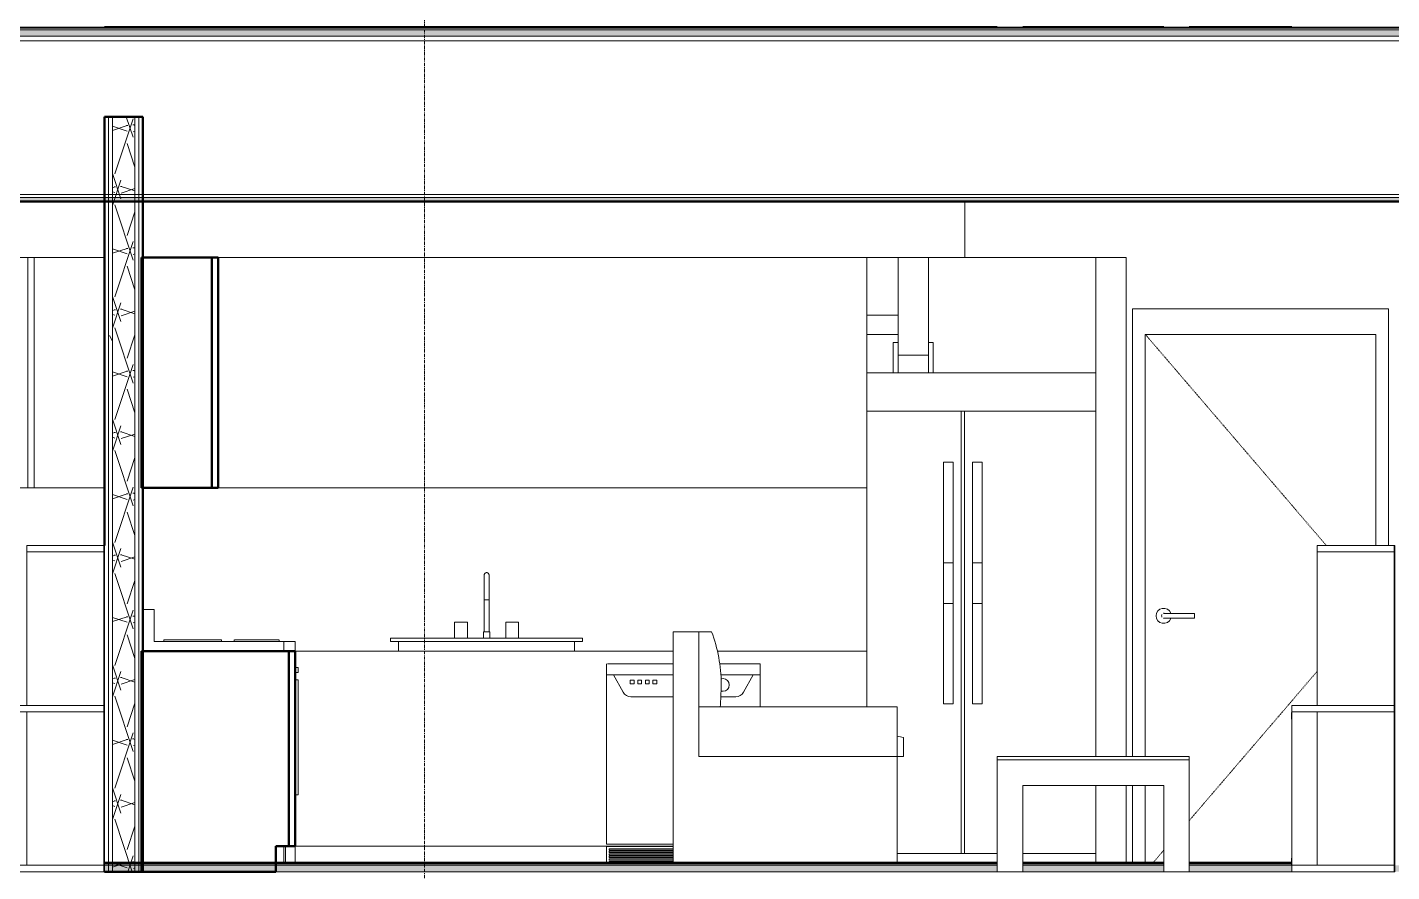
# Model space of a CAD drawing. Header units: inches. Extents: x -4169 to 1833, y -300 to 585.
# Drawn here: x 717.5 to 930.7, y 136 to 268 of the extents above; entities that cross this region are included whole.
import ezdxf

# ---------------------------------------------------------------- set-up
doc = ezdxf.new("R2010")
doc.units = ezdxf.units.IN
doc.header["$MEASUREMENT"] = 0
doc.linetypes.add('Dash 1_16_', pattern=[0.125, 0.0625, -0.0625])
doc.linetypes.add('Grid Line 1_2_', pattern=[0.875, 0.5, -0.125, 0.125, -0.125])
for name, color, linetype, lineweight in [('0-4', 7, 'Continuous', 9), ('0-7', 130, 'Continuous', 5), ('A-DOOR-3', 7, 'Continuous', 9), ('A-DOOR-4', 7, 'Dash 1_16_', 9), ('A-DOOR-FRAM-1', 7, 'Continuous', 9), ('A-DOOR-FRAM-2', 90, 'Continuous', 20), ('A-FLOR-2', 192, 'Continuous', 50), ('A-FLOR-LEVL-1', 51, 'Grid Line 1_2_', 9), ('A-FLOR-MCUT', 51, 'Continuous', 13), ('A-FLOR-PATT-1', 8, 'Continuous', 9), ('A-WALL-2', 10, 'Continuous', 13), ('A-WALL-PATT-1', 7, 'Continuous', 9), ('A-WALL-PATT-2', 253, 'Continuous', 9), ('I-FURN', 30, 'Continuous', 9), ('I-FURN-1', 7, 'Continuous', 9), ('I-WALL-1', 250, 'Continuous', 50), ('I-WALL-2', 10, 'Continuous', 13), ('P-SANR-FIXT-1', 7, 'Continuous', 9), ('Q-CASE-1', 7, 'Continuous', 9), ('Q-CASE-2', 250, 'Continuous', 50), ('Q-SPCQ-1', 7, 'Continuous', 9), ('S-GRID-1', 1, 'Grid Line 1_2_', 9)]:
    doc.layers.add(name, color=color, linetype=linetype, lineweight=lineweight)
pattern_1 = [(0, (-10964.796, 146.633), (30.72, 7.68), [1.267, -21.773, 1.267, -21.773, -122.88]), (0, (-10964.796, 146.633), (30.72, 7.68), [-46.08, 1.267, -44.813, 1.267, -21.773, -53.76]), (0, (-10964.796, 146.633), (30.72, 7.68), [-115.2, 1.267, -14.093, 1.267, -37.133]), (120, (-10953.276, 150.473), (-22.01108, 22.7643), [1.267, -21.773, 1.267, -21.773, -122.88]), (120, (-10953.276, 150.473), (-22.01108, 22.7643), [-46.08, 1.267, -44.813, 1.267, -21.773, -53.76]), (120, (-10953.276, 150.473), (-22.01108, 22.7643), [-115.2, 1.267, -14.093, 1.267, -37.133]), (240, (-10949.436, 165.833), (-8.70892, -30.4443), [1.267, -21.773, 1.267, -21.773, -122.88]), (240, (-10949.436, 165.833), (-8.70892, -30.4443), [-46.08, 1.267, -44.813, 1.267, -21.773, -53.76]), (240, (-10949.436, 165.833), (-8.70892, -30.4443), [-115.2, 1.267, -14.093, 1.267, -37.133])]
pattern_2 = [(50, (317.997, 146.633), (27.5427, -2.4099), [2.88, -31.68]), (355, (317.997, 146.633), (-5.32784, 28.8843), [2.304, -25.344]), (100.451, (320.293, 146.432), (22.2153, 26.4739), [2.448, -26.924]), (46.184, (317.997, 154.313), (40.9819, -6.3564), [4.32, -47.52]), (96.636, (321.413, 153.784), (35.8907, 37.4062), [3.671, -40.386]), (351.184, (317.997, 154.313), (35.891, 37.4062), [3.456, -38.016]), (21, (321.837, 152.393), (22.92104, -15.46073), [2.88, -31.68]), (326, (321.837, 152.393), (9.3435, 27.84574), [2.304, -25.344]), (71.451, (323.748, 151.105), (32.26477, 12.3844), [2.448, -26.924]), (37.5, (317.997, 146.633), (0.466855, 12.78271), [1.267, -23.77, 1.267, -24.461, -25.44]), (37.5, (317.997, 146.633), (0.466855, 12.78271), [-50.765, 1.267, -24.173]), (7.5, (317.997, 146.633), (10.10159, 15.14509), [1.267, -13.402, 1.267, -23.194, -9.696]), (7.5, (317.997, 146.633), (10.10159, 15.14509), [-39.13, 1.267, -8.429]), (327.5, (309.434, 146.633), (20.49916, -0.86578), [1.267, -8.333, 1.267, -28.685, -39.744]), (327.5, (309.434, 146.633), (20.49916, -0.86578), [-39.552, 1.267, -38.477]), (317.5, (305.594, 146.633), (22.39478, 3.8443), [1.267, -11.213, 1.267, -18.624, -28.224]), (317.5, (305.594, 146.633), (22.39478, 3.8443), [-32.371, 1.267, -26.957])]

# ---------------------------------------------------------------- blocks, each defined once
blk = doc.blocks.new('CTR - 2nd Phase_rvt-2-BUILDING SECTION - EAST_WEST - LOOKING SOUTH')
at = {"layer": 'A-FLOR-LEVL-1'}
blk.add_line((-12558.48, 268), (-9609.49, 268), dxfattribs=at)
blk = doc.blocks.new('Single-Flush - 36_ x 84_-V123-BUILDING SECTION - EAST_WEST - LOOKING SOUTH')
at = {"layer": 'A-DOOR-FRAM-1'}
for p, q in [((-10429.21, 223), (-10434.09, 223)), ((-10434.09, 220), (-10429.21, 220))]:
    blk.add_line(p, q, dxfattribs=at)
blk = doc.blocks.new('FOLDING_SLIDING CLOSET - 72_ x 80_-1372885-BUILDING SECTION - EAST_WEST - LOOKING SOUTH')
at = {"layer": 'A-DOOR-3'}
for p, q in [((-10429.21, 218.75), (-10429.96, 218.75)), ((-10429.96, 214), (-10429.96, 218.75)), ((-10429.21, 214), (-10429.21, 218.75)), ((-10423.71, 218.75), (-10424.46, 218.75)), ((-10424.46, 214), (-10424.46, 218.75)), ((-10423.71, 214), (-10423.71, 218.75))]:
    blk.add_line(p, q, dxfattribs=at)
at = {"layer": 'A-DOOR-FRAM-2'}
blk.add_line((-10424.46, 216.75), (-10429.21, 216.75), dxfattribs=at)
blk = doc.blocks.new('Entertainment_Center_14771 - Entertainment_Center_14771-V51-BUILDING SECTION - EAST_WEST - LOOKING SOUTH')
at = {"layer": 'I-FURN-1'}
for p, q in [((-10365.1, 63), (-10353.1, 63)), ((-10365.1, 63), (-10365.1, 62)), ((-10353.1, 62), (-10365.1, 62)), ((-10365.1, 62), (-10353.1, 62)), ((-10365.1, 62), (-10365.1, 38)), ((-10353.1, 62), (-10353.1, 63)), ((-10352.97, 63), (-10353.1, 63)), ((-10353.1, 63), (-10353.1, 62)), ((-10353.1, 38), (-10353.1, 62)), ((-10353.1, 62), (-10353.1, 38)), ((-10352.97, 63), (-10352.97, 62)), ((-10352.97, 62), (-10352.97, 38)), ((-10369.13, 36.87), (-10369.13, 35.87)), ((-10369.1, 38), (-10353.1, 38)), ((-10369.1, 38), (-10369.1, 37)), ((-10369.1, 37), (-10369.1, 13)), ((-10353.1, 37), (-10369.1, 37)), ((-10365.1, 37), (-10353.1, 37)), ((-10365.1, 37), (-10365.1, 13)), ((-10353.1, 37), (-10353.1, 38)), ((-10352.97, 38), (-10353.1, 38)), ((-10353.1, 38), (-10353.1, 37)), ((-10353.1, 13), (-10353.1, 37)), ((-10353.1, 37), (-10353.1, 13)), ((-10352.97, 38), (-10352.97, 37)), ((-10352.97, 37), (-10352.97, 13)), ((-10369.13, 14.12), (-10369.13, 13.12)), ((-10369.1, 13), (-10353.1, 13)), ((-10369.1, 13), (-10369.1, 12)), ((-10353.1, 13), (-10365.1, 13)), ((-10353.1, 12), (-10353.1, 13)), ((-10353.1, 13), (-10353.1, 12)), ((-10352.97, 13), (-10352.97, 12)), ((-10353.1, 12), (-10369.1, 12)), ((-10352.97, 12), (-10353.1, 12))]:
    blk.add_line(p, q, dxfattribs=at)
blk = doc.blocks.new('Couch-Both_Arms-Generic - 1-V121-BUILDING SECTION - EAST_WEST - LOOKING SOUTH')
at = {"layer": 'I-FURN'}
for p, q in [((-10087.32, 161.75), (-10087.32, 173.5)), ((-10087.32, 173.5), (-10085.32, 173.5)), ((-10083.82, 165.37), (-10083.82, 165.12)), ((-10087.32, 154), (-10087.32, 161.75)), ((-10087.32, 161.75), (-10056.32, 161.75)), ((-10056.32, 161.75), (-10056.32, 154)), ((-10055.32, 154), (-10055.32, 157)), ((-10056.32, 154), (-10087.32, 154)), ((-10056.32, 154), (-10055.32, 154))]:
    blk.add_line(p, q, dxfattribs=at)
for centre, radius, start, end in [((-10106.57, 165.37), 22.76, 0, 20.9198), ((-10131.33, 165.12), 47.51, 355.9252, 0), ((-10071.19, 73.74), 84.76, 79.2045, 79.889)]:
    blk.add_arc(centre, radius, start, end, dxfattribs=at)
at = {"layer": 'I-FURN-1'}
for p, q in [((-10091.32, 173.5), (-10091.32, 137.37)), ((-10087.32, 173.5), (-10091.32, 173.5)), ((-10056.32, 137.37), (-10056.32, 154))]:
    blk.add_line(p, q, dxfattribs=at)
blk = doc.blocks.new('Table-Coffee - one-1372853-BUILDING SECTION - EAST_WEST - LOOKING SOUTH')
at = {"layer": 'I-FURN-1'}
for p, q in [((-10415.1, 18), (-10385.1, 18)), ((-10415.1, 18), (-10415.1, 17.5)), ((-10385.1, 17.5), (-10415.1, 17.5)), ((-10415.1, 17.5), (-10415.1, 0)), ((-10385.1, 17.5), (-10415.1, 17.5)), ((-10385.1, 18), (-10385.1, 17.5)), ((-10385.1, 0), (-10385.1, 17.5)), ((-10411.1, 0), (-10411.1, 13.5)), ((-10411.1, 13.5), (-10389.1, 13.5)), ((-10389.1, 13.5), (-10389.1, 0)), ((-10415.1, 0), (-10411.1, 0)), ((-10389.1, 0), (-10385.1, 0))]:
    blk.add_line(p, q, dxfattribs=at)
blk = doc.blocks.new('OD_CW_Upper Cabinet - OD_CW_Upper Cabinet-1916543-BUILDING SECTION - EAST_WEST - LOOKING SOUTH')
at = {"layer": 'Q-CASE-1'}
for p, q in [((-10565.19, 232), (-10565.19, 196)), ((-10564.19, 232), (-10565.19, 232)), ((-10564.19, 196), (-10564.19, 232)), ((-10564.19, 232), (-10564.19, 196)), ((-10553.19, 232), (-10564.19, 232)), ((-10565.19, 196), (-10564.19, 196)), ((-10564.19, 196), (-10553.19, 196))]:
    blk.add_line(p, q, dxfattribs=at)
blk = doc.blocks.new('OD_CW_Upper Cabinet - OD_CW_Upper Cabinet-1916511-BUILDING SECTION - EAST_WEST - LOOKING SOUTH')
at = {"layer": 'Q-CASE-1'}
for p, q in [((-10565.19, 232), (-10607.44, 232)), ((-10607.44, 232), (-10607.44, 208)), ((-10607.44, 196), (-10565.19, 196))]:
    blk.add_line(p, q, dxfattribs=at)
blk = doc.blocks.new('Refrigerator_-_Side-by-Side_6047 - 36_ X 30_-V144-BUILDING SECTION - EAST_WEST - LOOKING SOUTH')
at = {"layer": 'Q-SPCQ-1'}
for p, q in [((-10419.34, 208), (-10434.09, 208)), ((-10434.09, 208), (-10434.09, 161.75)), ((-10418.84, 208), (-10419.34, 208)), ((-10419.34, 138.87), (-10419.34, 208)), ((-10398.34, 208), (-10418.84, 208)), ((-10418.84, 208), (-10418.84, 138.87)), ((-10398.34, 154), (-10398.34, 208)), ((-10422.12, 184.29), (-10422.12, 200)), ((-10420.6, 200), (-10422.12, 200)), ((-10420.6, 200), (-10420.6, 184.29)), ((-10417.58, 184.29), (-10417.58, 200)), ((-10417.58, 200), (-10416.06, 200)), ((-10416.06, 200), (-10416.06, 184.29)), ((-10422.12, 177.94), (-10422.12, 184.29)), ((-10420.6, 184.29), (-10422.12, 184.29)), ((-10420.6, 184.29), (-10420.6, 177.94)), ((-10417.58, 177.94), (-10417.58, 184.29)), ((-10417.58, 184.29), (-10416.06, 184.29)), ((-10416.06, 184.29), (-10416.06, 177.94)), ((-10422.12, 162.23), (-10422.12, 177.94)), ((-10420.6, 177.94), (-10422.12, 177.94)), ((-10420.6, 177.94), (-10420.6, 162.23)), ((-10417.58, 162.23), (-10417.58, 177.94)), ((-10417.58, 177.94), (-10416.06, 177.94)), ((-10416.06, 177.94), (-10416.06, 162.23)), ((-10420.6, 162.23), (-10422.12, 162.23)), ((-10417.58, 162.23), (-10416.06, 162.23)), ((-10398.34, 138.87), (-10398.34, 149.5)), ((-10429.36, 138.87), (-10419.34, 138.87)), ((-10418.84, 138.87), (-10419.34, 138.87)), ((-10418.84, 138.87), (-10413.71, 138.87)), ((-10409.71, 138.87), (-10398.34, 138.87)), ((-10398.34, 138.87), (-10398.34, 137.37))]:
    blk.add_line(p, q, dxfattribs=at)
blk = doc.blocks.new('Range - 24_ x 24_-V145-BUILDING SECTION - EAST_WEST - LOOKING SOUTH')
at = {"layer": 'Q-SPCQ-1'}
for p, q in [((-10545.41, 177), (-10547.19, 177)), ((-10545.41, 172), (-10545.41, 177)), ((-10525.16, 172), (-10545.41, 172)), ((-10543.91, 172.25), (-10543.91, 172)), ((-10543.91, 172.25), (-10539.41, 172.25)), ((-10539.41, 172.25), (-10534.91, 172.25)), ((-10534.91, 172), (-10534.91, 172.25)), ((-10532.91, 172.25), (-10532.91, 172)), ((-10532.86, 172.25), (-10529.41, 172.25)), ((-10529.41, 172.25), (-10525.97, 172.25)), ((-10525.91, 172), (-10525.91, 172.25)), ((-10525.16, 172), (-10525.16, 170.5)), ((-10525.16, 170.5), (-10525.16, 172)), ((-10525.16, 172), (-10523.41, 172)), ((-10523.41, 172), (-10523.41, 170.5)), ((-10523.41, 167.9), (-10522.91, 167.9)), ((-10523.41, 167.15), (-10522.91, 167.15)), ((-10522.91, 167.9), (-10522.91, 167.15)), ((-10523.41, 166), (-10522.91, 166)), ((-10522.91, 166), (-10522.91, 148)), ((-10523.41, 148), (-10522.91, 148)), ((-10525.16, 140), (-10525.16, 137.37)), ((-10524.91, 137.37), (-10524.91, 140)), ((-10523.41, 140), (-10523.41, 137.37))]:
    blk.add_line(p, q, dxfattribs=at)
blk = doc.blocks.new('OD_CW_Base Cabinet - OD_CW_Base Cabinet-2082605-BUILDING SECTION - EAST_WEST - LOOKING SOUTH')
at = {"layer": 'Q-CASE-1'}
for p, q in [((-10464.36, 170.5), (-10523.41, 170.5)), ((-10434.09, 170.5), (-10457.46, 170.5)), ((-10523.41, 140), (-10464.36, 140))]:
    blk.add_line(p, q, dxfattribs=at)
blk = doc.blocks.new('Sink Kitchen-Single - 30_ x 21_-V146-BUILDING SECTION - EAST_WEST - LOOKING SOUTH')
at = {"layer": 'P-SANR-FIXT-1'}
for p, q in [((-10493.86, 179.88), (-10493.86, 173.5)), ((-10493.86, 179.88), (-10493.86, 178.5)), ((-10493.11, 173.5), (-10493.11, 179.88)), ((-10493.11, 178.5), (-10493.11, 179.88)), ((-10493.49, 178.5), (-10493.85, 178.5)), ((-10493.12, 178.5), (-10493.49, 178.5)), ((-10498.49, 175), (-10498.49, 172.5)), ((-10498.49, 175), (-10496.49, 175)), ((-10496.49, 172.5), (-10496.49, 175)), ((-10490.49, 175), (-10490.49, 172.5)), ((-10490.49, 175), (-10488.49, 175)), ((-10488.49, 172.5), (-10488.49, 175)), ((-10493.99, 173.5), (-10493.99, 172.5)), ((-10493.99, 173.5), (-10492.99, 173.5)), ((-10492.99, 172.5), (-10492.99, 173.5)), ((-10508.49, 172.5), (-10478.49, 172.5)), ((-10508.49, 172.5), (-10508.49, 172)), ((-10478.49, 172), (-10508.49, 172)), ((-10507.24, 172), (-10507.24, 170.5)), ((-10479.74, 170.5), (-10479.74, 172)), ((-10478.49, 172.5), (-10478.49, 172))]:
    blk.add_line(p, q, dxfattribs=at)
at = {"layer": 'P-SANR-FIXT-1', "flags": 128}
for points in [[(-10493.86, 182.38), (-10493.86, 182.39), (-10493.86, 182.4), (-10493.86, 182.42), (-10493.86, 182.43), (-10493.85, 182.45), (-10493.85, 182.46), (-10493.85, 182.48), (-10493.84, 182.49), (-10493.84, 182.51), (-10493.83, 182.52), (-10493.83, 182.53), (-10493.82, 182.55), (-10493.81, 182.56), (-10493.8, 182.57), (-10493.8, 182.59), (-10493.79, 182.6), (-10493.78, 182.61), (-10493.77, 182.62), (-10493.76, 182.63), (-10493.75, 182.64), (-10493.74, 182.65), (-10493.73, 182.66), (-10493.71, 182.67), (-10493.7, 182.68), (-10493.69, 182.69), (-10493.68, 182.7), (-10493.66, 182.71), (-10493.65, 182.71), (-10493.64, 182.72), (-10493.62, 182.72), (-10493.61, 182.73), (-10493.59, 182.73), (-10493.58, 182.74), (-10493.56, 182.74), (-10493.55, 182.74), (-10493.54, 182.75), (-10493.52, 182.75), (-10493.51, 182.75), (-10493.49, 182.75), (-10493.49, 182.75)], [(-10493.86, 182.38), (-10493.86, 182.37), (-10493.86, 182.37), (-10493.86, 182.36), (-10493.86, 182.34), (-10493.86, 182.33), (-10493.86, 182.3), (-10493.86, 182.28), (-10493.86, 182.25), (-10493.86, 182.21), (-10493.86, 182.18), (-10493.86, 182.14), (-10493.86, 182.09), (-10493.86, 182.04), (-10493.86, 181.99), (-10493.86, 181.94), (-10493.86, 181.88), (-10493.86, 181.82), (-10493.86, 181.75), (-10493.86, 181.69), (-10493.86, 181.62), (-10493.86, 181.54), (-10493.86, 181.47), (-10493.86, 181.39), (-10493.86, 181.31), (-10493.86, 181.23), (-10493.86, 181.14), (-10493.86, 181.05), (-10493.86, 180.96), (-10493.86, 180.87), (-10493.86, 180.78), (-10493.86, 180.69), (-10493.86, 180.59), (-10493.86, 180.5), (-10493.86, 180.4), (-10493.86, 180.3), (-10493.86, 180.2), (-10493.86, 180.1), (-10493.86, 180), (-10493.86, 179.9), (-10493.86, 179.88)], [(-10493.86, 182.3), (-10493.86, 182.32), (-10493.86, 182.34), (-10493.86, 182.35), (-10493.86, 182.36), (-10493.86, 182.37), (-10493.86, 182.37)], [(-10493.86, 179.88), (-10493.86, 179.97), (-10493.86, 180.07), (-10493.86, 180.17), (-10493.86, 180.27), (-10493.86, 180.37), (-10493.86, 180.47), (-10493.86, 180.57), (-10493.86, 180.66), (-10493.86, 180.76), (-10493.86, 180.85), (-10493.86, 180.94), (-10493.86, 181.03), (-10493.86, 181.12), (-10493.86, 181.2), (-10493.86, 181.29), (-10493.86, 181.37), (-10493.86, 181.45), (-10493.86, 181.52), (-10493.86, 181.6), (-10493.86, 181.67), (-10493.86, 181.74), (-10493.86, 181.8), (-10493.86, 181.86), (-10493.86, 181.92), (-10493.86, 181.98), (-10493.86, 182.03), (-10493.86, 182.08), (-10493.86, 182.13), (-10493.86, 182.17)], [(-10493.49, 182.75), (-10493.47, 182.75), (-10493.46, 182.75), (-10493.44, 182.75), (-10493.43, 182.75), (-10493.41, 182.74), (-10493.4, 182.74), (-10493.38, 182.74), (-10493.37, 182.73), (-10493.35, 182.73), (-10493.34, 182.72), (-10493.33, 182.71), (-10493.31, 182.71), (-10493.3, 182.7), (-10493.29, 182.69), (-10493.27, 182.68), (-10493.26, 182.68), (-10493.25, 182.67), (-10493.24, 182.66), (-10493.23, 182.65), (-10493.22, 182.64), (-10493.21, 182.63), (-10493.2, 182.61), (-10493.19, 182.6), (-10493.18, 182.59), (-10493.17, 182.58), (-10493.16, 182.56), (-10493.16, 182.55), (-10493.15, 182.54), (-10493.14, 182.52), (-10493.14, 182.51), (-10493.13, 182.5), (-10493.13, 182.48), (-10493.12, 182.47), (-10493.12, 182.45), (-10493.12, 182.44), (-10493.11, 182.42), (-10493.11, 182.41), (-10493.11, 182.39), (-10493.11, 182.38), (-10493.11, 182.38)], [(-10493.11, 179.88), (-10493.11, 179.97), (-10493.11, 180.07), (-10493.11, 180.17), (-10493.11, 180.27), (-10493.11, 180.37), (-10493.11, 180.47), (-10493.11, 180.57), (-10493.11, 180.66), (-10493.11, 180.76), (-10493.11, 180.85), (-10493.11, 180.94), (-10493.11, 181.03), (-10493.11, 181.12), (-10493.11, 181.2), (-10493.11, 181.29), (-10493.11, 181.37), (-10493.11, 181.45), (-10493.11, 181.52), (-10493.11, 181.6), (-10493.11, 181.67), (-10493.11, 181.74), (-10493.11, 181.8), (-10493.11, 181.86), (-10493.11, 181.92), (-10493.11, 181.98), (-10493.11, 182.03), (-10493.11, 182.08), (-10493.11, 182.13), (-10493.11, 182.17), (-10493.11, 182.21), (-10493.11, 182.24), (-10493.11, 182.27), (-10493.11, 182.3), (-10493.11, 182.32), (-10493.11, 182.34), (-10493.11, 182.35), (-10493.11, 182.36), (-10493.11, 182.37), (-10493.11, 182.37), (-10493.11, 182.38)], [(-10493.11, 182.37), (-10493.11, 182.37), (-10493.11, 182.36), (-10493.11, 182.34), (-10493.11, 182.33), (-10493.11, 182.3), (-10493.11, 182.28)], [(-10493.11, 182.14), (-10493.11, 182.09), (-10493.11, 182.04), (-10493.11, 181.99), (-10493.11, 181.94), (-10493.11, 181.88), (-10493.11, 181.82), (-10493.11, 181.75), (-10493.11, 181.69), (-10493.11, 181.62), (-10493.11, 181.54), (-10493.11, 181.47), (-10493.11, 181.39), (-10493.11, 181.31), (-10493.11, 181.23), (-10493.11, 181.14), (-10493.11, 181.05), (-10493.11, 180.96), (-10493.11, 180.87), (-10493.11, 180.78), (-10493.11, 180.69), (-10493.11, 180.59), (-10493.11, 180.5), (-10493.11, 180.4), (-10493.11, 180.3), (-10493.11, 180.2), (-10493.11, 180.1), (-10493.11, 180), (-10493.11, 179.9), (-10493.11, 179.88)]]:
    blk.add_lwpolyline(points, dxfattribs=at)
blk = doc.blocks.new('Dishwasher_15404 - 34_ counter-V147-BUILDING SECTION - EAST_WEST - LOOKING SOUTH')
at = {"layer": 'Q-SPCQ-1'}
for p, q in [((-10474.75, 168.5), (-10474.75, 166.79)), ((-10474.61, 168.5), (-10473.68, 168.5)), ((-10473.68, 168.5), (-10464.36, 168.5)), ((-10457.09, 168.5), (-10450.95, 168.5)), ((-10450.95, 168.5), (-10450.75, 168.5)), ((-10450.75, 166.79), (-10450.75, 168.5)), ((-10474.75, 166.79), (-10474.75, 140.33)), ((-10474.75, 166.79), (-10474.56, 166.79)), ((-10474.56, 166.79), (-10473.66, 166.79)), ((-10464.36, 166.79), (-10473.66, 166.79)), ((-10473.66, 166.79), (-10472.15, 164.06)), ((-10451.85, 166.79), (-10456.94, 166.79)), ((-10453.36, 164.06), (-10451.85, 166.79)), ((-10450.95, 166.79), (-10451.85, 166.79)), ((-10451.85, 166.79), (-10450.95, 166.79)), ((-10450.75, 166.79), (-10450.95, 166.79)), ((-10450.95, 166.79), (-10450.75, 166.79)), ((-10450.75, 161.75), (-10450.75, 166.79)), ((-10471.04, 165.94), (-10471.04, 165.35)), ((-10470.45, 165.94), (-10471.04, 165.94)), ((-10471.04, 165.35), (-10470.45, 165.35)), ((-10470.45, 165.35), (-10470.45, 165.94)), ((-10469.86, 165.94), (-10469.86, 165.35)), ((-10469.27, 165.94), (-10469.86, 165.94)), ((-10469.86, 165.35), (-10469.27, 165.35)), ((-10469.27, 165.35), (-10469.27, 165.94)), ((-10468.68, 165.94), (-10468.68, 165.35)), ((-10468.09, 165.94), (-10468.68, 165.94)), ((-10468.68, 165.35), (-10468.09, 165.35)), ((-10468.09, 165.35), (-10468.09, 165.94)), ((-10467.5, 165.94), (-10467.5, 165.35)), ((-10466.9, 165.94), (-10467.5, 165.94)), ((-10467.5, 165.35), (-10466.9, 165.35)), ((-10466.9, 165.35), (-10466.9, 165.94)), ((-10470.94, 163.35), (-10464.36, 163.35)), ((-10456.93, 163.35), (-10454.57, 163.35)), ((-10474.56, 140.33), (-10474.75, 140.33)), ((-10474.75, 140), (-10474.75, 139.94)), ((-10464.36, 139.94), (-10474.75, 139.94)), ((-10474.75, 139.94), (-10474.75, 137.37)), ((-10464.36, 140.33), (-10474.56, 140.33)), ((-10474.33, 139.39), (-10474.33, 139.59)), ((-10474.33, 139.59), (-10473.18, 139.59)), ((-10473.18, 139.39), (-10474.33, 139.39)), ((-10474.33, 139), (-10474.33, 139.2)), ((-10474.33, 139.2), (-10473.18, 139.2)), ((-10473.18, 139), (-10474.33, 139)), ((-10474.33, 138.61), (-10474.33, 138.8)), ((-10474.33, 138.8), (-10473.18, 138.8)), ((-10473.18, 138.61), (-10474.33, 138.61)), ((-10473.18, 139.94), (-10464.36, 139.94)), ((-10473.18, 139.59), (-10464.36, 139.59)), ((-10464.36, 139.39), (-10473.18, 139.39)), ((-10473.18, 139.2), (-10464.36, 139.2)), ((-10464.36, 139), (-10473.18, 139)), ((-10473.18, 138.8), (-10464.36, 138.8)), ((-10464.36, 138.61), (-10473.18, 138.61)), ((-10474.33, 138.21), (-10474.33, 138.41)), ((-10474.33, 138.41), (-10473.18, 138.41)), ((-10473.18, 138.21), (-10474.33, 138.21)), ((-10474.33, 137.82), (-10474.33, 138.02)), ((-10474.33, 138.02), (-10473.18, 138.02)), ((-10473.18, 137.82), (-10474.33, 137.82)), ((-10474.33, 137.43), (-10474.33, 137.62)), ((-10474.33, 137.62), (-10473.18, 137.62)), ((-10473.18, 137.43), (-10474.33, 137.43)), ((-10473.18, 138.41), (-10464.36, 138.41)), ((-10464.36, 138.21), (-10473.18, 138.21)), ((-10473.18, 138.02), (-10464.36, 138.02)), ((-10464.36, 137.82), (-10473.18, 137.82)), ((-10473.18, 137.62), (-10464.36, 137.62)), ((-10464.36, 137.43), (-10473.18, 137.43))]:
    blk.add_line(p, q, dxfattribs=at)
for centre, radius, start, end in [((-10456.56, 165.2), 0.984, 90, 110.397), ((-10456.56, 165.2), 0.984, 250.1364, 270), ((-10456.56, 165.2), 0.984, 270, 90), ((-10470.94, 164.72), 1.38, 209, 270), ((-10454.57, 164.72), 1.38, 270, 331)]:
    blk.add_arc(centre, radius, start, end, dxfattribs=at)
blk = doc.blocks.new('OD_CW_Base Cabinet - OD_CW_Base Cabinet-1965721-BUILDING SECTION - EAST_WEST - LOOKING SOUTH')
at = {"layer": 'Q-CASE-2'}
for p, q in [((-10524.41, 170.5), (-10547.41, 170.5)), ((-10547.41, 170.5), (-10547.41, 136)), ((-10523.41, 170.5), (-10524.41, 170.5)), ((-10524.41, 170.5), (-10524.41, 140)), ((-10524.41, 140), (-10524.41, 170.5)), ((-10523.41, 140), (-10523.41, 170.5)), ((-10526.41, 136), (-10526.41, 140)), ((-10526.41, 140), (-10524.41, 140)), ((-10524.41, 140), (-10523.41, 140)), ((-10547.41, 136), (-10526.41, 136))]:
    blk.add_line(p, q, dxfattribs=at)
blk = doc.blocks.new('OD_CW_Upper Cabinet - OD_CW_Upper Cabinet-1965722-BUILDING SECTION - EAST_WEST - LOOKING SOUTH')
at = {"layer": 'Q-CASE-2'}
for p, q in [((-10536.41, 232), (-10547.41, 232)), ((-10547.41, 232), (-10547.41, 196)), ((-10535.41, 232), (-10536.41, 232)), ((-10536.41, 232), (-10536.41, 196)), ((-10536.41, 196), (-10536.41, 232)), ((-10535.41, 196), (-10535.41, 232)), ((-10547.41, 196), (-10536.41, 196)), ((-10536.41, 196), (-10535.41, 196))]:
    blk.add_line(p, q, dxfattribs=at)
blk = doc.blocks.new('OD_CW_Upper Cabinet - OD_CW_Upper Cabinet-2082606-BUILDING SECTION - EAST_WEST - LOOKING SOUTH')
at = {"layer": 'Q-CASE-1'}
for p, q in [((-10434.09, 232), (-10535.41, 232)), ((-10434.09, 208), (-10434.09, 232)), ((-10535.41, 196), (-10434.09, 196))]:
    blk.add_line(p, q, dxfattribs=at)
blk = doc.blocks.new('CTR - 1st Phase - Unit Layouts_rvt-2-BUILDING SECTION - EAST_WEST - LOOKING SOUTH')
at = {"layer": 'A-WALL-2'}
for p, q in [((-10429.21, 232), (-10434.09, 232)), ((-10429.21, 214), (-10429.21, 232)), ((-10429.21, 232), (-10424.46, 232)), ((-10424.46, 232), (-10424.46, 214)), ((-10398.34, 232), (-10424.46, 232)), ((-10398.34, 208), (-10398.34, 232)), ((-10398.34, 232), (-10393.59, 232)), ((-10393.59, 232), (-10393.59, 154)), ((-10398.34, 214), (-10434.09, 214)), ((-10393.59, 149.5), (-10393.59, 137.37))]:
    blk.add_line(p, q, dxfattribs=at)
at = {"layer": '0-4'}
for name, p in [('OD_CW_Upper Cabinet - OD_CW_Upper Cabinet-1916511-BUILDING SECTION - EAST_WEST - LOOKING SOUTH', (0, 0)), ('OD_CW_Upper Cabinet - OD_CW_Upper Cabinet-1916543-BUILDING SECTION - EAST_WEST - LOOKING SOUTH', (0, 0)), ('OD_CW_Upper Cabinet - OD_CW_Upper Cabinet-1965722-BUILDING SECTION - EAST_WEST - LOOKING SOUTH', (0, 0)), ('OD_CW_Upper Cabinet - OD_CW_Upper Cabinet-2082606-BUILDING SECTION - EAST_WEST - LOOKING SOUTH', (0, 0)), ('Single-Flush - 36_ x 84_-V123-BUILDING SECTION - EAST_WEST - LOOKING SOUTH', (0, 0)), ('FOLDING_SLIDING CLOSET - 72_ x 80_-1372885-BUILDING SECTION - EAST_WEST - LOOKING SOUTH', (0, 0)), ('Refrigerator_-_Side-by-Side_6047 - 36_ X 30_-V144-BUILDING SECTION - EAST_WEST - LOOKING SOUTH', (0, 0)), ('Entertainment_Center_14771 - Entertainment_Center_14771-V51-BUILDING SECTION - EAST_WEST - LOOKING SOUTH', (-200.21, 124)), ('Entertainment_Center_14771 - Entertainment_Center_14771-V51-BUILDING SECTION - EAST_WEST - LOOKING SOUTH', (1.39, 124)), ('Sink Kitchen-Single - 30_ x 21_-V146-BUILDING SECTION - EAST_WEST - LOOKING SOUTH', (0, 0)), ('Range - 24_ x 24_-V145-BUILDING SECTION - EAST_WEST - LOOKING SOUTH', (0, 0)), ('Couch-Both_Arms-Generic - 1-V121-BUILDING SECTION - EAST_WEST - LOOKING SOUTH', (-373.04, 0)), ('OD_CW_Base Cabinet - OD_CW_Base Cabinet-1965721-BUILDING SECTION - EAST_WEST - LOOKING SOUTH', (0, 0)), ('OD_CW_Base Cabinet - OD_CW_Base Cabinet-2082605-BUILDING SECTION - EAST_WEST - LOOKING SOUTH', (0, 0)), ('Dishwasher_15404 - 34_ counter-V147-BUILDING SECTION - EAST_WEST - LOOKING SOUTH', (0, 0)), ('Table-Coffee - one-1372853-BUILDING SECTION - EAST_WEST - LOOKING SOUTH', (1.39, 136))]:
    blk.add_blockref(name, p, dxfattribs=at)
blk = doc.blocks.new('HOLLOW METAL - UNIT DOOR-V162-BUILDING SECTION - EAST_WEST - LOOKING SOUTH')
at = {"layer": 'A-DOOR-3'}
for p, q in [((-10390.59, 220), (-10390.59, 154)), ((-10354.59, 220), (-10390.59, 220)), ((-10354.59, 187), (-10354.59, 220)), ((-10382.91, 176.39), (-10387.05, 176.39)), ((-10387.05, 175.61), (-10382.91, 175.61)), ((-10382.91, 176.39), (-10382.91, 176)), ((-10382.91, 176), (-10382.91, 175.61)), ((-10390.59, 149.5), (-10390.59, 137.37))]:
    blk.add_line(p, q, dxfattribs=at)
at = {"layer": 'A-DOOR-3', "flags": 128}
for points in [[(-10387.05, 176.39), (-10387.07, 176.39), (-10387.09, 176.39), (-10387.12, 176.39), (-10387.14, 176.39), (-10387.16, 176.39), (-10387.19, 176.39), (-10387.21, 176.39), (-10387.23, 176.39), (-10387.25, 176.39), (-10387.28, 176.39), (-10387.3, 176.39), (-10387.32, 176.39), (-10387.34, 176.39), (-10387.36, 176.39), (-10387.38, 176.39), (-10387.4, 176.39), (-10387.42, 176.39), (-10387.44, 176.39), (-10387.45, 176.39), (-10387.47, 176.39), (-10387.49, 176.39), (-10387.5, 176.39), (-10387.52, 176.39), (-10387.53, 176.39), (-10387.54, 176.39), (-10387.56, 176.39), (-10387.57, 176.39), (-10387.58, 176.39), (-10387.59, 176.39), (-10387.6, 176.39), (-10387.6, 176.39), (-10387.61, 176.39), (-10387.62, 176.39), (-10387.62, 176.39), (-10387.63, 176.39), (-10387.63, 176.39), (-10387.63, 176.39), (-10387.64, 176.39), (-10387.64, 176.39)], [(-10387.64, 175.61), (-10387.64, 175.61), (-10387.63, 175.61), (-10387.63, 175.61), (-10387.63, 175.61), (-10387.62, 175.61), (-10387.62, 175.61), (-10387.61, 175.61), (-10387.61, 175.61), (-10387.6, 175.61), (-10387.59, 175.61), (-10387.58, 175.61), (-10387.57, 175.61), (-10387.56, 175.61), (-10387.55, 175.61), (-10387.53, 175.61), (-10387.52, 175.61), (-10387.5, 175.61), (-10387.49, 175.61), (-10387.47, 175.61), (-10387.46, 175.61), (-10387.44, 175.61), (-10387.42, 175.61), (-10387.4, 175.61), (-10387.38, 175.61), (-10387.36, 175.61), (-10387.34, 175.61), (-10387.32, 175.61), (-10387.3, 175.61), (-10387.28, 175.61), (-10387.26, 175.61), (-10387.24, 175.61), (-10387.22, 175.61), (-10387.19, 175.61), (-10387.17, 175.61), (-10387.15, 175.61), (-10387.12, 175.61), (-10387.1, 175.61), (-10387.08, 175.61), (-10387.05, 175.61), (-10387.05, 175.61)]]:
    blk.add_lwpolyline(points, dxfattribs=at)
at = {"layer": 'A-DOOR-3'}
for centre, radius, start, end in [((-10387.73, 176), 1.18, 19.6343, 180), ((-10387.73, 176), 1.18, 180, 340.4367), ((-10387.64, 176), 0.394, 150, 180), ((-10387.64, 176), 0.394, 180, 210), ((-10387.64, 176), 0.394, 90, 105), ((-10387.64, 176), 0.394, 255, 270)]:
    blk.add_arc(centre, radius, start, end, dxfattribs=at)
at = {"layer": 'A-DOOR-4'}
for p, q in [((-10390.59, 220), (-10362.3, 187)), ((-10363.71, 167.35), (-10383.71, 144.02)), ((-10387.71, 139.35), (-10389.41, 137.37))]:
    blk.add_line(p, q, dxfattribs=at)
at = {"layer": 'A-DOOR-FRAM-1'}
for p, q in [((-10392.59, 224), (-10392.59, 154)), ((-10352.59, 224), (-10392.59, 224)), ((-10352.59, 187), (-10352.59, 224)), ((-10390.59, 154), (-10390.59, 220)), ((-10390.59, 220), (-10354.59, 220)), ((-10354.59, 187), (-10354.59, 220)), ((-10392.59, 149.5), (-10392.59, 137.37)), ((-10390.59, 137.37), (-10390.59, 149.5))]:
    blk.add_line(p, q, dxfattribs=at)
blk = doc.blocks.new('CTR - 1st Phase - Common Walls_rvt-2-BUILDING SECTION - EAST_WEST - LOOKING SOUTH')
at = {"layer": 'A-WALL-PATT-1'}
h = blk.add_hatch(dxfattribs=at)
h.set_pattern_fill('FP_21', color=256, style=0, pattern_type=2)
h.set_pattern_definition(pattern_1)
h.paths.add_polyline_path([(-10553.19, 136), (-10552.56, 136), (-10552.56, 254), (-10553.19, 254), (-10553.19, 137)], flags=0)
h = blk.add_hatch(dxfattribs=at)
h.set_pattern_fill('FP_21', color=256, style=0, pattern_type=2)
h.set_pattern_definition(pattern_1)
h.paths.add_polyline_path([(-10552.56, 136), (-10551.94, 136), (-10551.94, 254), (-10552.56, 254), (-10552.56, 148.51)], flags=0)
at = {"layer": 'A-WALL-PATT-2'}
h = blk.add_hatch(dxfattribs=at)
h.set_pattern_fill('FP_32', color=256, style=0, pattern_type=2)
h.set_pattern_definition([(161.57, (-10964.316, 147.113), (-3.8399538, -1.54e-05), [0, -27.322, 3.034, 0]), (18.43, (-10965.276, 147.113), (-3.8399538, 1.54e-05), [0, -27.322, 3.034, 0]), (108.43, (-10964.316, 147.113), (1.919622, -9.6005246), [9.106, -21.25]), (71.57, (-10965.276, 147.113), (1.919622, 9.6005246), [9.106, -21.25])])
h.paths.add_polyline_path([(-10551.94, 136), (-10548.44, 136), (-10548.44, 254), (-10551.94, 254), (-10551.94, 148.51)], flags=0)
at = {"layer": 'A-FLOR-LEVL-1'}
blk.add_line((-12558.48, 268), (-9609.49, 268), dxfattribs=at)
at = {"layer": 'A-WALL-2'}
for p, q in [((-10552.56, 254), (-10552.56, 136)), ((-10551.94, 254), (-10551.94, 136)), ((-10548.44, 254), (-10548.44, 136)), ((-10547.81, 254), (-10547.81, 136))]:
    blk.add_line(p, q, dxfattribs=at)
at = {"layer": 'I-WALL-1'}
for p, q in [((-10547.19, 254), (-10553.19, 254)), ((-10553.19, 254), (-10553.19, 187)), ((-10547.19, 136), (-10547.19, 254)), ((-10553.19, 136), (-10547.19, 136))]:
    blk.add_line(p, q, dxfattribs=at)
at = {"layer": 'I-WALL-2'}
for p, q in [((-10418.79, 232), (-10418.79, 240.75)), ((-10392.59, 154), (-10392.59, 224)), ((-10392.59, 224), (-10352.59, 224)), ((-10352.59, 224), (-10352.59, 187)), ((-10392.59, 137.37), (-10392.59, 149.5))]:
    blk.add_line(p, q, dxfattribs=at)
at = {"layer": '0-4'}
blk.add_blockref('HOLLOW METAL - UNIT DOOR-V162-BUILDING SECTION - EAST_WEST - LOOKING SOUTH', (0, 0), dxfattribs=at)

msp = doc.modelspace()

# ---------------------------------------------------------------- hatches: boundary and pattern name
at = {"layer": 'A-FLOR-PATT-1'}
h = msp.add_hatch(dxfattribs=at)
h.set_pattern_fill('FP_22', color=256, style=0, pattern_type=2)
h.set_pattern_definition(pattern_2)
h.paths.add_polyline_path([(-791.4672, 266.625), (-264.1964, 266.625), (-264.1964, 267.625), (-833.0464, 267.625), (-833.0464, 266.625), (-812.9949, 266.625)], flags=0)
h.paths.add_polyline_path([(-145.6366, 266.625), (1299.8536, 266.625), (1299.8536, 267.625), (-152.1964, 267.625), (-152.1964, 266.625)], flags=0)
h = msp.add_hatch(dxfattribs=at)
h.set_pattern_fill('FP_21', color=256, style=0, pattern_type=2)
h.set_pattern_definition([(0, (317.997, 146.633), (30.72, 7.68), [1.267, -21.773, 1.267, -21.773, -122.88]), (0, (317.997, 146.633), (30.72, 7.68), [-46.08, 1.267, -44.813, 1.267, -21.773, -53.76]), (0, (317.997, 146.633), (30.72, 7.68), [-115.2, 1.267, -14.093, 1.267, -37.133]), (120, (329.517, 150.473), (-22.011075, 22.7643), [1.267, -21.773, 1.267, -21.773, -122.88]), (120, (329.517, 150.473), (-22.011075, 22.7643), [-46.08, 1.267, -44.813, 1.267, -21.773, -53.76]), (120, (329.517, 150.473), (-22.011075, 22.7643), [-115.2, 1.267, -14.093, 1.267, -37.133]), (240, (333.357, 165.833), (-8.708925, -30.4443), [1.267, -21.773, 1.267, -21.773, -122.88]), (240, (333.357, 165.833), (-8.708925, -30.4443), [-46.08, 1.267, -44.813, 1.267, -21.773, -53.76]), (240, (333.357, 165.833), (-8.708925, -30.4443), [-115.2, 1.267, -14.093, 1.267, -37.133])])
h.paths.add_polyline_path([(-833.0464, 240.75), (-264.1964, 240.75), (-264.1964, 241.375), (-833.0464, 241.375)], flags=0)
h.paths.add_polyline_path([(-152.1964, 240.75), (1299.8536, 240.75), (1299.8536, 241.375), (-152.1964, 241.375)], flags=0)
h = msp.add_hatch(dxfattribs=at)
h.set_pattern_fill('FP_22', color=256, style=0, pattern_type=2)
h.set_pattern_definition(pattern_2)
h.paths.add_polyline_path([(-825.0671, 136), (-825.0671, 137), (-827.5464, 137), (-827.5464, 136)], flags=0)
h.paths.add_polyline_path([(-808.9421, 136), (-548.3713, 136.0006), (-548.3713, 137), (-808.9421, 137), (-808.9421, 136.9334)], flags=0)
h.paths.add_polyline_path([(-147.9464, 136), (-147.9464, 137), (-152.1964, 137), (-152.1964, 136)], flags=0)
h.paths.add_polyline_path([(-131.8214, 136), (-82.5464, 136), (-82.5464, 137), (-131.8214, 136.986)], flags=0)
h.paths.add_polyline_path([(-47.5464, 136), (75.6287, 136), (75.6287, 137), (-47.5464, 137), (-47.5464, 136.9279)], flags=0)
h.paths.add_polyline_path([(151.5785, 136), (159.6036, 136), (159.6036, 137), (151.5785, 137), (151.5785, 136.7908)], flags=0)
h.paths.add_polyline_path([(149.6287, 136), (149.6287, 137), (77.5785, 137), (77.5785, 136), (144.9872, 136)], flags=0)
h.paths.add_polyline_path([(175.7286, 136), (361.4412, 136), (361.4412, 137), (175.7286, 137), (175.7286, 136.7742)], flags=0)
h.paths.add_polyline_path([(371.0279, 136), (435.4412, 136), (435.4412, 137), (363.391, 137), (363.391, 136), (365.646, 136)], flags=0)
h.paths.add_polyline_path([(437.391, 136), (451.8162, 136), (451.8162, 137), (437.391, 137), (437.391, 136.594)], flags=0)
h.paths.add_polyline_path([(453.766, 136), (525.8162, 136), (525.8162, 137), (453.766, 137), (453.766, 136.5827)], flags=0)
h.paths.add_polyline_path([(527.766, 136), (713.4786, 136), (713.4786, 137), (527.766, 137), (527.766, 136.5317)], flags=0)
h.paths.add_polyline_path([(736.9986, 136), (869.0786, 136), (869.0786, 137), (729.6036, 137), (729.6036, 136)], flags=0)
h.paths.add_polyline_path([(873.0786, 136), (895.0786, 136), (895.0786, 137), (873.0786, 137), (873.0786, 136.2939)], flags=0)
h.paths.add_polyline_path([(899.0786, 136), (915.0786, 136), (915.0786, 137), (899.0786, 137), (899.0786, 136.276)], flags=0)
h.paths.add_polyline_path([(952.2755, 136), (1013.2287, 136), (1013.2287, 137), (941.1785, 137), (941.1785, 136), (941.5116, 136)], flags=0)
h.paths.add_polyline_path([(931.2036, 136), (939.2287, 136), (939.2287, 137), (931.2036, 137), (931.2036, 136.2539)], flags=0)
h.paths.add_polyline_path([(1015.1785, 136), (1275.7494, 136.0166), (1275.7494, 137), (1015.1785, 137), (1015.1785, 136.1961)], flags=0)
h.paths.add_polyline_path([(1291.8744, 136), (1299.8536, 136), (1299.8536, 137), (1291.8744, 137), (1291.8744, 136.0055)], flags=0)

# ---------------------------------------------------------------- linework, layer by layer
at = {"layer": 'A-FLOR-2'}
for p, q in [((869.0786, 268), (729.6036, 268)), ((895.0786, 268), (873.0786, 268)), ((915.0786, 268), (899.0786, 268)), ((-152.1964, 240.75), (1299.8536, 240.75)), ((869.0786, 137.375), (729.6036, 137.375)), ((895.0786, 137.375), (873.0786, 137.375)), ((915.0476, 137.375), (899.0786, 137.375))]:
    msp.add_line(p, q, dxfattribs=at)
at = {"layer": 'A-FLOR-LEVL-1'}
msp.add_line((-1101.901, 268), (1674.0755, 268), dxfattribs=at)
at = {"layer": 'A-FLOR-MCUT'}
for p, q in [((1299.8536, 267.875), (-152.1964, 267.875)), ((1299.8536, 267.625), (-152.1964, 267.625)), ((1299.8536, 266.625), (-152.1964, 266.625)), ((1299.8536, 265.875), (-152.1964, 265.875)), ((1299.8536, 241.875), (-152.1964, 241.875)), ((1299.8536, 241.375), (-152.1964, 241.375)), ((869.0786, 137.25), (729.6036, 137.25)), ((869.0786, 137), (729.6036, 137)), ((895.0786, 137.25), (873.0786, 137.25)), ((895.0786, 137), (873.0786, 137)), ((915.0476, 137.25), (899.0786, 137.25)), ((915.0786, 137), (899.0786, 137)), ((869.0786, 136), (729.6036, 136)), ((895.0786, 136), (873.0786, 136)), ((915.0786, 136), (899.0786, 136))]:
    msp.add_line(p, q, dxfattribs=at)
at = {"layer": 'S-GRID-1'}
msp.add_line((779.6036, -159.8356), (779.6036, 470.5), dxfattribs=at)

# ---------------------------------------------------------------- block references
at = {"layer": '0-7'}
for name in ['CTR - 2nd Phase_rvt-2-BUILDING SECTION - EAST_WEST - LOOKING SOUTH', 'CTR - 1st Phase - Common Walls_rvt-2-BUILDING SECTION - EAST_WEST - LOOKING SOUTH', 'CTR - 1st Phase - Unit Layouts_rvt-2-BUILDING SECTION - EAST_WEST - LOOKING SOUTH']:
    msp.add_blockref(name, (11282.793, 0), dxfattribs=at)

doc.saveas('drawing.dxf')
